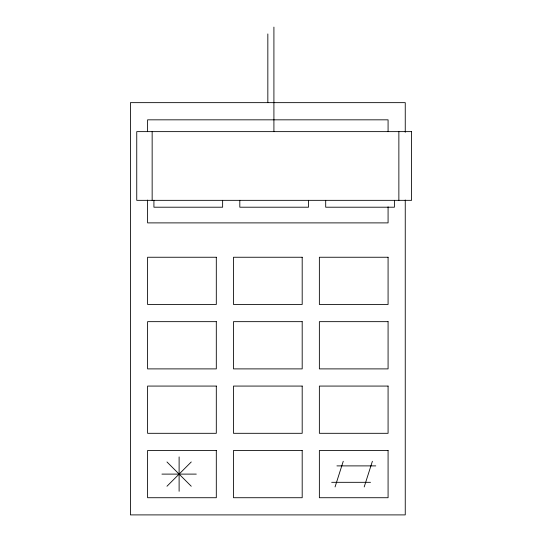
<?xml version="1.0" encoding="UTF-8"?>
<svg xmlns="http://www.w3.org/2000/svg" width="542" height="542" viewBox="0 0 542 542"><rect width="100%" height="100%" fill="white"/><g stroke="black" fill="none" stroke-linecap="round" stroke-linejoin="round"><path stroke-width="0.81" d="M335.058 486.94L343.249 461.269M364.197 486.94L372.388 461.269M166.97 486.249L191.258 461.96M336.928 465.89L375.762 465.89M161.936 474.108L196.292 474.108M331.684 482.319L370.518 482.319M166.97 461.96L191.258 486.249M405.253 132.282L405.253 102.648L130.419 102.648L130.419 514.9L405.253 514.9L405.253 199.998M398.865 131.631L398.865 200.337M394.4 200.337L394.4 207.207L325.695 207.207L325.695 200.337M388.079 131.652L388.079 119.829L147.6 119.829L147.6 131.652M388.079 206.841L388.079 222.891L147.6 222.891L147.6 200.079M308.52 200.337L308.52 207.207L239.808 207.207L239.808 200.337M273.913 27.1L273.913 131.631M267.836 33.943L267.836 102.648M222.633 200.337L222.633 207.207L153.921 207.207L153.921 200.337M179.111 456.926L179.111 491.282M152.153 131.631L152.153 200.337M411.581 131.631L136.747 131.631L136.747 200.337L411.581 200.337L411.581 131.631M216.305 257.247L147.6 257.247L147.6 304.482L216.305 304.482L216.305 257.247M302.192 257.247L233.48 257.247L233.48 304.482L302.192 304.482L302.192 257.247M388.079 257.247L319.367 257.247L319.367 304.482L388.079 304.482L388.079 257.247M216.305 321.657L147.6 321.657L147.6 368.892L216.305 368.892L216.305 321.657M302.192 321.657L233.48 321.657L233.48 368.892L302.192 368.892L302.192 321.657M388.079 321.657L319.367 321.657L319.367 368.892L388.079 368.892L388.079 321.657M216.305 386.073L147.6 386.073L147.6 433.309L216.305 433.309L216.305 386.073M302.192 386.073L233.48 386.073L233.48 433.309L302.192 433.309L302.192 386.073M388.079 386.073L319.367 386.073L319.367 433.309L388.079 433.309L388.079 386.073M216.305 450.483L147.6 450.483L147.6 497.725L216.305 497.725L216.305 450.483M302.192 450.483L233.48 450.483L233.48 497.725L302.192 497.725L302.192 450.483M388.079 450.483L319.367 450.483L319.367 497.725L388.079 497.725L388.079 450.483"/></g></svg>
